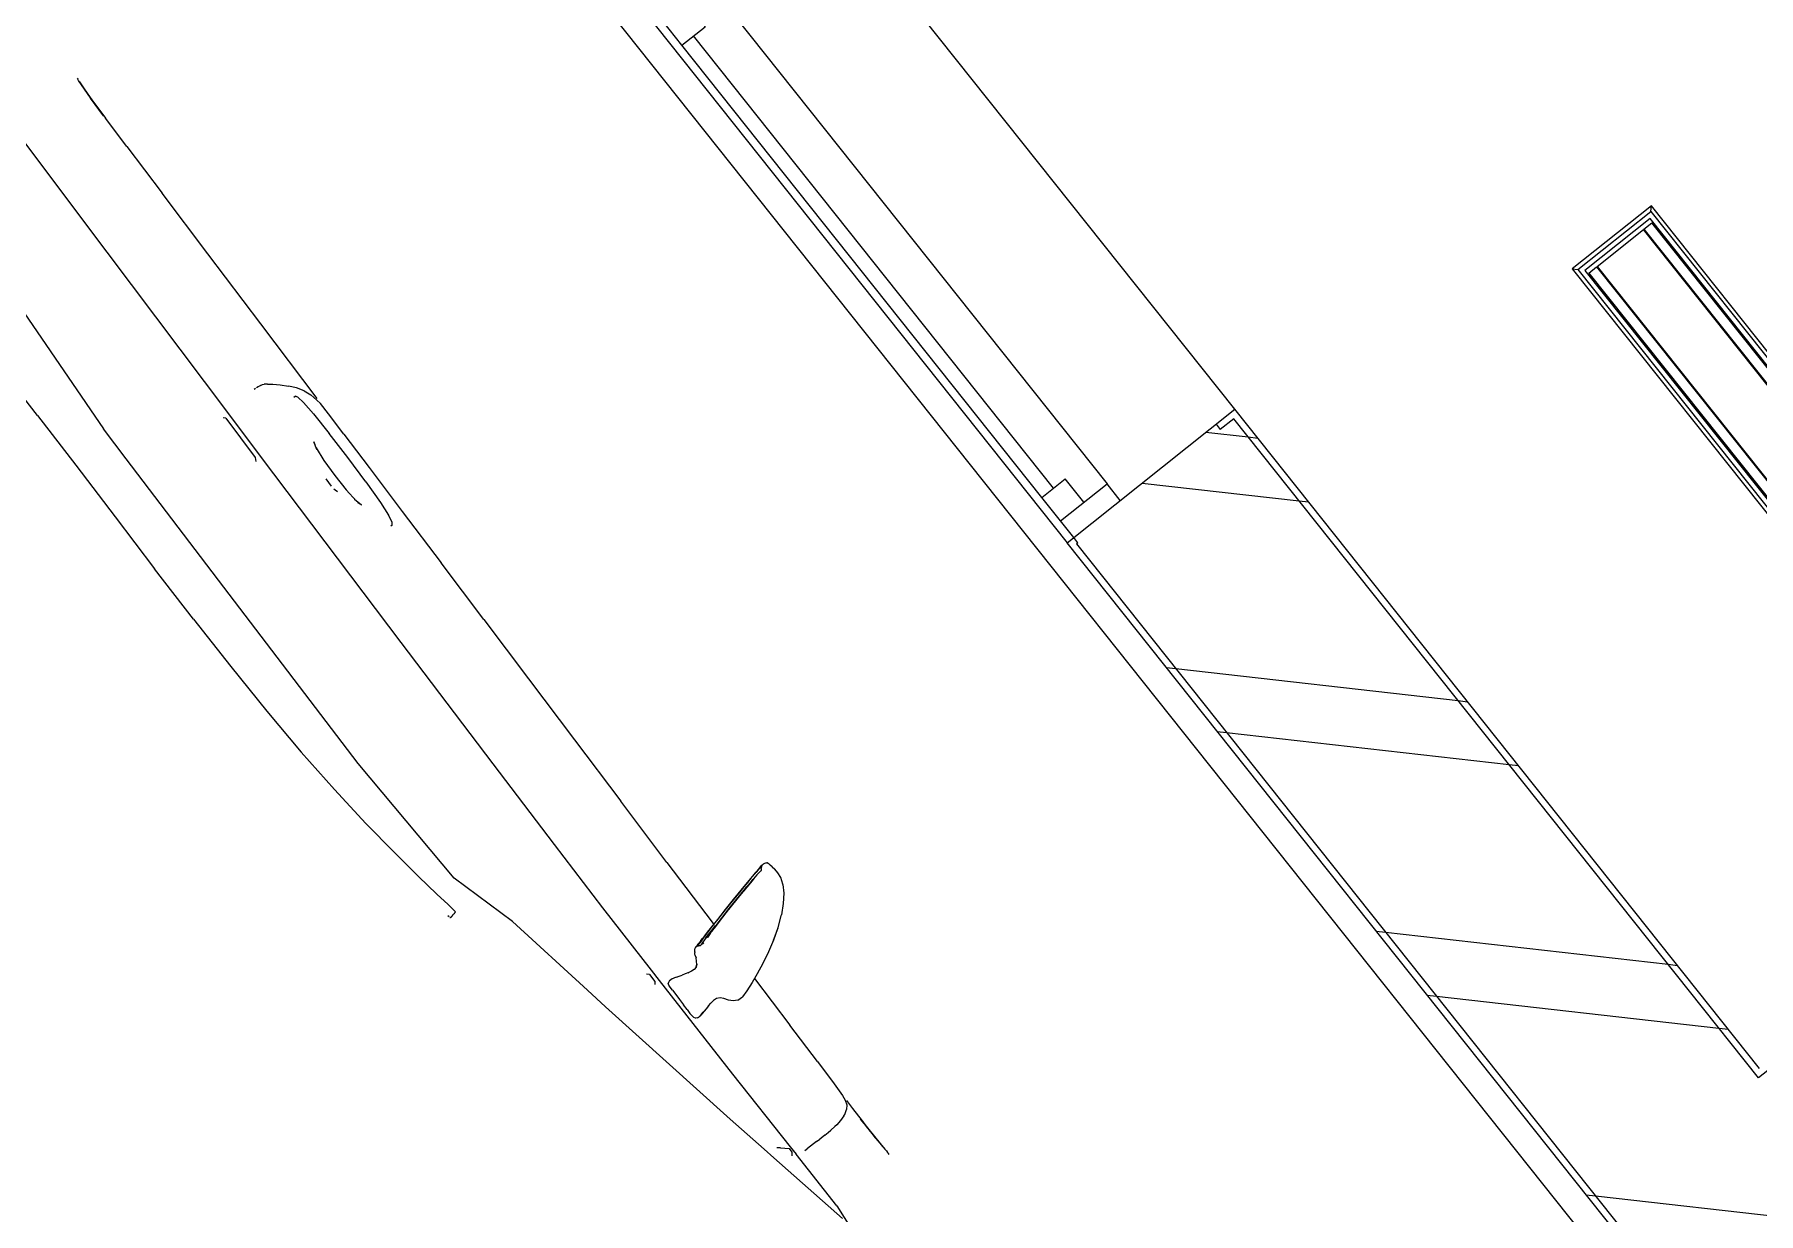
# Model space of a CAD drawing. Header units: millimetres. Extents: x 0 to 57242, y -59538 to 11130.
# Drawn here: x 8741 to 11313, y -5605 to -3845 of the extents above; entities that cross this region are included whole.
import ezdxf

# ---------------------------------------------------------------- set-up
doc = ezdxf.new("R2010")
doc.units = ezdxf.units.MM
for name, color, linetype, lineweight in [('A-FLOR', 192, 'Continuous', 9), ('A-GLAZ', 151, 'Continuous', 9), ('A-WALL', 113, 'Continuous', 9), ('A-WALL-PATT', 111, 'Continuous', 25), ('G-IMPT', 8, 'Continuous', 9), ('I-FURN', 30, 'Continuous', 9)]:
    doc.layers.add(name, color=color, linetype=linetype, lineweight=lineweight)
pattern_1 = [(173.519, (12834.62, -7297.22), (-40.138, -353.327), []), (173.519, (12536.53, -7534.5), (-40.138, -353.327), [])]

# ---------------------------------------------------------------- blocks, each defined once
blk = doc.blocks.new('M_Window-Single-Hung - 1015 x 1500mm-351371-Level 0')
at = {"layer": 'A-GLAZ', "lineweight": 18}
for p, q in [((-507.5, 160), (-507.5, -160)), ((507.5, -160), (507.5, 160)), ((-507.5, 147.3), (-431.3, 147.3)), ((-475.75, 147.3), (-475.75, 58.4)), ((-431.3, 147.3), (-431.3, 102.85)), ((431.3, 147.3), (507.5, 147.3)), ((431.3, 147.3), (431.3, 102.85)), ((475.75, 147.3), (475.75, 58.4)), ((-431.3, 125.075), (431.3, 125.075)), ((-475.75, 102.85), (-431.3, 102.85)), ((475.75, 102.85), (431.3, 102.85)), ((-507.5, 58.4), (-475.75, 58.4)), ((475.75, 58.4), (507.5, 58.4))]:
    blk.add_line(p, q, dxfattribs=at)
at = {"layer": 'A-GLAZ'}
for p, q in [((507.5, 160), (-507.5, 160)), ((-431.3, 147.3), (431.3, 147.3)), ((475.75, 58.4), (-475.75, 58.4)), ((-507.5, -160), (507.5, -160))]:
    blk.add_line(p, q, dxfattribs=at)
blk = doc.blocks.new('Red Car - Citroen C4_DWG-589463-Level 0')
at = {"layer": 'G-IMPT'}
for p, q in [((25.6, 985.3), (13.7, 975.5)), ((36.7, 992.2), (25.6, 985.3)), ((36.7, 992.2), (37.1, 992.5)), ((37.1, 992.5), (46.7, 995.9)), ((46.7, 995.9), (55, 996.8)), ((55, 996.8), (61.8, 996.3)), ((67.1, 995.2), (61.8, 996.3)), ((67.1, 995.2), (70.8, 994.4)), ((70.8, 994.4), (73.2, 993.9)), ((72.5, 978.1), (72.6, 978.4)), ((72.6, 978.4), (72.8, 978.7)), ((72.6, 976), (72.7, 977.8)), ((72.7, 978.3), (72.8, 978.7)), ((72.7, 978.2), (72.8, 978.6)), ((72.7, 978.3), (72.7, 977.8)), ((73.2, 979.1), (72.8, 978.7)), ((73.2, 979.1), (72.8, 978.7)), ((73.2, 979), (72.8, 978.6)), ((73.2, 993.9), (74.7, 993.6)), ((73.8, 979.7), (73.2, 979.1)), ((73.8, 979.6), (73.2, 979.1)), ((73.8, 979.5), (73.2, 979)), ((74.7, 980.3), (73.8, 979.7)), ((74.7, 980.3), (73.8, 979.7)), ((74.7, 980.3), (73.8, 979.7)), ((74.7, 980.2), (73.8, 979.6)), ((74.7, 980.2), (73.8, 979.5)), ((75.5, 993.4), (74.7, 993.6)), ((74.7, 980.3), (75.8, 981.2)), ((74.7, 980.2), (75.8, 981)), ((74.7, 980.2), (75.8, 981)), ((75.5, 993.4), (76, 993.3)), ((76.9, 977.9), (75.5, 971.8)), ((77, 982.3), (75.8, 981.2)), ((77, 982.1), (75.8, 981)), ((77, 982.1), (75.8, 981)), ((75.8, 981), (75.8, 981)), ((76, 993.3), (76.3, 993.1)), ((76.3, 993.1), (76.6, 992.7)), ((77.3, 979.5), (76.4, 975.5)), ((77, 991.9), (76.6, 992.7)), ((76.9, 977.9), (77.8, 981.7)), ((77, 991.9), (77.6, 990.5)), ((78, 983.6), (77, 982.3)), ((78, 982.5), (77.3, 979.5)), ((77.6, 990.5), (78.2, 988.8)), ((77.8, 981.7), (78.3, 983.8)), ((78.6, 984.9), (77.9, 983.2)), ((77.9, 983.2), (78, 983.4)), ((78.6, 985.1), (78, 983.6)), ((78.6, 984.9), (78, 983.4)), ((78.4, 984.3), (78, 982.5)), ((78.2, 988.8), (78.6, 986.9)), ((78.3, 983.8), (78.5, 984.6)), ((78.6, 985), (78.4, 984.3)), ((78.5, 984.6), (78.6, 984.9)), ((78.6, 985.1), (78.6, 986.9)), ((78.6, 984.9), (78.6, 985.1)), ((78.6, 985.1), (78.6, 985)), ((-10.6, 947.5), (1, 962.2)), ((1, 962.2), (1.8, 963.1)), ((13.7, 975.5), (1.8, 963.1)), ((67.9, 955), (62.1, 930.5)), ((69, 959.5), (64.3, 939.9)), ((69.4, 960.9), (64.5, 940.4)), ((69.4, 961.4), (65.5, 944.8)), ((69, 959.5), (65.5, 944.8)), ((67.9, 955), (65.5, 944.8)), ((65.7, 945.4), (67.9, 955)), ((69.4, 960.9), (66.1, 946.9)), ((67.5, 953.2), (66.1, 946.9)), ((68.8, 958.2), (66.5, 948.6)), ((69.4, 961.4), (67.9, 955)), ((68.8, 958.2), (71.4, 970.1)), ((69.6, 962), (68.8, 958.2)), ((68.8, 958.2), (69.4, 960.9)), ((71.1, 952.5), (69, 943.6)), ((69.4, 960.9), (71.4, 970.1)), ((69.4, 960.9), (70.1, 964.2)), ((69.4, 960.9), (69.7, 962.5)), ((70.5, 965.9), (69.6, 962)), ((70.5, 965.9), (71.9, 972)), ((70.5, 966.3), (71.4, 970.2)), ((70.6, 966.3), (71.4, 970.2)), ((70.8, 951.8), (73.5, 963.2)), ((72.8, 959.4), (71.1, 952.5)), ((72.6, 976), (71.9, 972)), ((74.1, 965.2), (72.8, 959.4)), ((73.5, 963.2), (75.5, 971.8)), ((74.1, 965.2), (75.3, 970.6)), ((76.4, 975.5), (75.3, 970.6)), ((-21.2, 931), (-30.8, 914.2)), ((-21.2, 931), (-10.6, 947.5)), ((-10.6, 947), (-21.2, 931)), ((-10.6, 947), (-21.2, 931)), ((62.1, 930.5), (55.7, 904.9)), ((56.2, 906.7), (66.1, 946.9)), ((56.2, 906.7), (65.5, 944.8)), ((56.2, 906.7), (64.5, 940.4)), ((56.2, 906.7), (62.1, 930.5)), ((63.7, 937.1), (60.2, 922.5)), ((65.5, 944.8), (62.1, 930.5)), ((66.1, 931.9), (62.3, 916.6)), ((63, 919.9), (67.3, 937.4)), ((63.7, 937.1), (65.7, 945.4)), ((64.3, 939.9), (65.5, 944.8)), ((64.5, 940.4), (66.5, 948.6)), ((66.1, 946.9), (64.5, 940.4)), ((64.9, 941.9), (66.1, 946.9)), ((66.5, 948.8), (66.1, 946.9)), ((69, 943.6), (66.1, 931.9)), ((67.3, 937.4), (70.8, 951.8)), ((-30.8, 914.2), (-39.4, 897.3)), ((56.2, 906.7), (49.7, 882.9)), ((51.4, 888.2), (55.4, 903.4)), ((53.6, 883), (58.3, 901.1)), ((55.4, 903.4), (60.2, 922.5)), ((56.2, 906.7), (55.7, 904.9)), ((62.3, 916.6), (58, 899.8)), ((58.3, 901.1), (63, 919.9)), ((-380.4, 876.2), (-378.7, 876.2)), ((-376.6, 876), (-378.7, 876.2)), ((-373.9, 875.9), (-376.6, 876)), ((-370.1, 875.7), (-373.9, 875.9)), ((-344.6, 874.3), (-370.1, 875.7)), ((-344.6, 874.3), (-365, 875.4)), ((-339, 874.2), (-365, 875.4)), ((-332.6, 874.1), (-359.2, 875.1)), ((-339, 874.2), (-359.2, 875.1)), ((-326.2, 873.9), (-353.4, 874.8)), ((-332.6, 874.1), (-353.4, 874.8)), ((-46.7, 881.4), (-52.7, 867.3)), ((-39.4, 897.3), (-46.7, 881.4)), ((46.5, 868.6), (48.2, 875)), ((49.7, 882.9), (46.6, 871.8)), ((47.2, 873.5), (48.5, 878)), ((48.5, 878), (51.4, 888.2)), ((49.5, 867.5), (53.6, 883)), ((53.8, 883.2), (50.2, 869)), ((58, 899.8), (53.8, 883.2)), ((1567.1, 873.8), (1603.3, 874.8)), ((1572.7, 873.9), (1609.1, 875.1)), ((1572.7, 873.9), (1603.3, 874.8)), ((1579.3, 874.1), (1615.2, 875.4)), ((1579.3, 874.1), (1609.1, 875.1)), ((1585.9, 874.2), (1620.6, 875.7)), ((1585.9, 874.2), (1615.2, 875.4)), ((1591.8, 874.3), (1624.6, 875.9)), ((1591.8, 874.3), (1620.6, 875.7)), ((1596.2, 874.4), (1627.4, 876)), ((1596.2, 874.4), (1624.6, 875.9)), ((1627.4, 876), (1629.6, 876.2)), ((1631.4, 876.2), (1629.6, 876.2)), ((-320.6, 873.8), (-348.2, 874.5)), ((-326.2, 873.9), (-348.2, 874.5)), ((-312.9, 873.7), (-336.2, 874)), ((-329.4, 874), (-336.2, 874)), ((-329.4, 874), (-319.4, 873.9)), ((-320.6, 873.8), (-316.5, 873.7)), ((-307, 873.9), (-319.4, 873.9)), ((-316.5, 873.7), (-312.9, 873.7)), ((-292.8, 873.9), (-307, 873.9)), ((-293.8, 856.8), (-296.4, 848.8)), ((-293.8, 856.8), (-292.9, 859.1)), ((-292.9, 859.1), (-288.8, 865.6)), ((-277.9, 873.9), (-292.8, 873.9)), ((-283.2, 870.1), (-288.8, 865.6)), ((-276.1, 872.4), (-283.2, 870.1)), ((-268.3, 873.6), (-276.1, 872.4)), ((-246.9, 873.9), (-268.3, 873.6)), ((-205.4, 873.9), (-246.9, 873.9)), ((-205.4, 873.9), (-137.1, 873.9)), ((-49.8, 873.9), (-137.1, 873.9)), ((-57.9, 853.6), (-60.8, 843)), ((-52.7, 867.3), (-57.9, 853.6)), ((42.2, 852.4), (40.7, 847.2)), ((43.6, 861.7), (41.4, 854.8)), ((41.4, 854.8), (42.9, 859.3)), ((44.7, 861.6), (42.2, 852.9)), ((42.2, 852.4), (43.1, 855.7)), ((42.4, 844.2), (44, 849.1)), ((42.9, 859.3), (44.7, 865)), ((43.1, 855.7), (46.5, 868.6)), ((43.8, 858.4), (43.3, 856.7)), ((43.8, 858.4), (43.3, 856.5)), ((43.8, 858.4), (43.3, 856.6)), ((43.4, 856.8), (46.5, 868.6)), ((44.7, 861.6), (43.4, 856.8)), ((43.6, 861.7), (46.6, 871.8)), ((44, 849.1), (46.3, 856.5)), ((45.9, 852.3), (44.6, 847.7)), ((47.2, 873.5), (44.7, 865)), ((44.7, 861.6), (45.5, 864.9)), ((44.7, 861.6), (45.5, 864.9)), ((47.6, 859.1), (45.9, 852.3)), ((46.1, 866.9), (46.5, 868.6)), ((46.3, 856.5), (49.5, 867.5)), ((50.2, 869), (47.6, 859.1)), ((55.2, 873.9), (51.2, 873.9)), ((167.1, 873.9), (55.2, 873.9)), ((167.1, 873.9), (281.4, 873.9)), ((396.4, 873.9), (281.4, 873.9)), ((510.1, 873.9), (396.4, 873.9)), ((620.9, 873.9), (510.1, 873.9)), ((620.9, 873.9), (726.9, 873.9)), ((823.3, 873.9), (726.9, 873.9)), ((815.9, 849.9), (819.6, 852.3)), ((815.9, 849.9), (815.9, 847.4)), ((819.6, 852.3), (830.9, 854.4)), ((905.1, 873.9), (823.3, 873.9)), ((853.4, 856), (830.9, 854.4)), ((891.1, 857), (853.4, 856)), ((891.1, 857), (936.2, 857.4)), ((967.5, 873.9), (905.1, 873.9)), ((936.2, 857.4), (981.4, 857.1)), ((967.5, 873.9), (1005.5, 873.9)), ((1019, 856.1), (981.4, 857.1)), ((1005.5, 873.9), (1025.1, 873.6)), ((1019, 856.1), (1041.6, 854.5)), ((1025.1, 873.6), (1032.4, 872.4)), ((1044.2, 870.1), (1032.4, 872.4)), ((1034.1, 873.9), (1173.7, 873.9)), ((1041.6, 854.5), (1052.8, 852.4)), ((1055.1, 865.6), (1044.2, 870.1)), ((1052.8, 852.4), (1056.6, 850)), ((1055.1, 865.6), (1065.2, 859.1)), ((1056.6, 847.5), (1056.6, 850)), ((1065.2, 859.1), (1074.8, 851.1)), ((1083.5, 842.5), (1074.8, 851.1)), ((1173.7, 873.9), (1304.6, 873.9)), ((1304.6, 873.9), (1418.1, 873.9)), ((1505.5, 874), (1418.1, 873.9)), ((1505.5, 874), (1558.1, 874)), ((1585, 874.1), (1558.1, 874)), ((1563.2, 873.7), (1595.4, 874.3)), ((1567.1, 873.8), (1563.2, 873.7)), ((1595.4, 874.3), (1585, 874.1)), ((-299.4, 823.2), (-299.2, 828.2)), ((-298.5, 836.3), (-299.2, 828.2)), ((-297.9, 840.2), (-298.5, 836.3)), ((-296.4, 848.8), (-297.9, 840.2)), ((-60.9, 834.4), (-60.8, 843)), ((-60.9, 834.4), (-57.4, 828.1)), ((-57.4, 828.1), (-52, 823.3)), ((-52, 823.3), (-46.3, 819.3)), ((30.9, 824.1), (27.1, 822.6)), ((30.9, 824.1), (33.1, 825)), ((33.1, 825), (34.3, 825.6)), ((33.1, 825), (34.3, 825.6)), ((33.1, 825), (34.3, 825.5)), ((34.3, 825.5), (35, 826)), ((35.7, 826.6), (35, 826)), ((35.7, 826.6), (36.9, 827.5)), ((36.9, 827.5), (38.2, 828.8)), ((38.1, 845.5), (38.1, 845.1)), ((38.1, 843.9), (38.1, 845.1)), ((38.3, 842.8), (38.1, 843.9)), ((38.2, 840.2), (38.1, 839.7)), ((38.2, 839.2), (38.1, 839.7)), ((38.2, 840.2), (38.4, 840.5)), ((38.5, 838.5), (38.2, 839.2)), ((38.2, 828.8), (39.4, 830.3)), ((38.4, 841.9), (38.3, 842.8)), ((38.4, 841.9), (38.3, 840.8)), ((38.4, 841.3), (38.3, 840.8)), ((38.4, 840.5), (39.2, 842.4)), ((39, 837.6), (38.5, 838.5)), ((39, 837.6), (39.6, 836.4)), ((40.5, 846.5), (39.2, 842.4)), ((40.3, 831.8), (39.4, 830.3)), ((40.2, 835), (39.6, 836.4)), ((40.4, 833.4), (40.2, 835)), ((40.3, 831.9), (40.4, 833.4)), ((40.3, 831.9), (40.4, 832.7)), ((40.5, 832.6), (40.3, 831.8)), ((40.4, 832.7), (40.5, 833.8)), ((40.5, 846.5), (40.7, 847.2)), ((41, 834.5), (40.5, 832.6)), ((40.5, 833.8), (40.6, 834.3)), ((40.6, 836.6), (40.9, 838.5)), ((40.6, 836.6), (40.6, 838)), ((40.6, 838), (40.6, 836.6)), ((40.7, 835.4), (40.6, 836.6)), ((40.6, 834.3), (40.7, 835.4)), ((41.4, 841.1), (40.9, 838.5)), ((41.8, 837.3), (41, 834.5)), ((41.4, 841.1), (42.4, 844.2)), ((42.7, 840.6), (41.8, 837.3)), ((43.7, 844.2), (42.7, 840.6)), ((43.7, 844.2), (44.6, 847.7)), ((880.6, 828.2), (867.5, 831.4)), ((871.4, 829.9), (867.5, 831.4)), ((871.4, 829.9), (873.4, 829)), ((880.6, 828.2), (876.2, 828.8)), ((876.2, 828.8), (899.2, 826.6)), ((926.7, 825.9), (899.2, 826.6)), ((954, 826.4), (926.7, 825.9)), ((976.3, 828.4), (954, 826.4)), ((973.5, 828), (985.6, 831.2)), ((976.3, 828.4), (973.5, 828)), ((985.6, 831.2), (981.5, 829.9)), ((1090.7, 834.3), (1083.5, 842.5)), ((1096, 827.8), (1090.7, 834.3)), ((1096, 827.8), (1098.8, 823.9)), ((1099.7, 821.6), (1098.8, 823.9)), ((-299.7, 812.8), (-299.8, 807.1)), ((-299.8, 801.3), (-299.8, 807.1)), ((-299.8, 801.3), (-299.8, 795.6)), ((-299.6, 816.7), (-299.7, 812.8)), ((-299.6, 816.7), (-299.4, 823.2)), ((-46.3, 819.3), (-42, 815.4)), ((-42, 815.4), (-39.8, 810.6)), ((-41.2, 794.2), (-40, 799.7)), ((-39.3, 805.2), (-40, 799.7)), ((-39.8, 810.6), (-39.3, 805.2)), ((16.2, 814.7), (15.1, 810.3)), ((15.1, 810.3), (15.4, 805.1)), ((15.4, 805.1), (16.6, 799.7)), ((19.1, 818.2), (15.9, 814.6)), ((18.8, 817.8), (15.9, 814.6)), ((16.2, 814.7), (19.1, 818.2)), ((16.6, 799.7), (16.3, 800.7)), ((16.3, 800.7), (17.9, 795.5)), ((18.8, 817.8), (22.7, 820.4)), ((22.7, 820.4), (27.1, 822.6)), ((909.2, 813.6), (904.9, 814.7)), ((911.6, 813), (909.2, 813.6)), ((924, 812.1), (917.2, 812.3)), ((930.7, 812.3), (924, 812.1)), ((1100.5, 818.6), (1099.7, 821.6)), ((1100.5, 818.6), (1101.1, 814.7)), ((1101.1, 814.7), (1101.2, 811.4)), ((1101.3, 809.8), (1101.4, 807.4)), ((-299.8, 795.6), (-299.8, 790)), ((-299.8, 790), (-299.8, 784.6)), ((-299.8, 779.2), (-299.8, 784.6)), ((-45.8, 774.5), (-45.9, 772.9)), ((-45.6, 770.4), (-45.9, 772.9)), ((-45.8, 774.5), (-45.3, 777)), ((-44, 782.2), (-45.3, 776.8)), ((-45.3, 776.8), (-44.5, 780.1)), ((-44.7, 779.1), (-45.3, 777)), ((-44.7, 779.1), (-44, 782.2)), ((-43.5, 784.2), (-44.5, 780.1)), ((-42.4, 789), (-43.5, 784.2)), ((-41.2, 794.2), (-42.4, 789)), ((17.9, 795.5), (19.3, 790.6)), ((20.7, 786.2), (19.3, 790.6)), ((21.8, 782.2), (20.7, 786.2)), ((21.8, 782.2), (22.7, 779.1)), ((22.7, 779.1), (23.3, 777)), ((23.3, 777), (23.6, 775.5)), ((23.8, 772.9), (23.5, 770.4)), ((23.6, 775.5), (23.8, 772.9)), ((-394.6, 767.5), (-435.7, 764.2)), ((-280.7, 735.5), (-414.9, 762.7)), ((-394.6, 767.5), (-296.7, 765.3)), ((-282.7, 764.9), (-296.7, 765.3)), ((-290.5, 762.2), (-294.9, 758.9)), ((-283.4, 762.2), (-290.5, 762.2)), ((-274.8, 752.4), (-283.4, 762.2)), ((-143.9, 761.8), (-282.7, 764.9)), ((-274.8, 752.4), (-271.5, 748.2)), ((33.3, 758.5), (-143.9, 761.8)), ((-45.6, 770.4), (-44.2, 768.2)), ((-44.2, 768.2), (-43.9, 767.7)), ((-43.9, 767.7), (-41.8, 766.4)), ((-38.4, 765.7), (-41.8, 766.4)), ((-33.3, 765.5), (-38.4, 765.7)), ((-26.4, 765.5), (-33.3, 765.5)), ((-26.4, 765.5), (-17.5, 765.5)), ((-7.7, 765.5), (-17.5, 765.5)), ((1.9, 765.5), (-7.7, 765.5)), ((10.1, 765.5), (1.9, 765.5)), ((10.1, 765.5), (15.8, 765.5)), ((15.8, 765.5), (19.5, 765.7)), ((19.5, 765.7), (21.7, 766.4)), ((22.7, 767.7), (21.7, 766.4)), ((23.4, 769.7), (22.7, 767.7)), ((23.5, 770.4), (23.4, 769.7)), ((36.3, 752.4), (32.4, 749.7)), ((53.2, 758.2), (33.3, 758.5)), ((49.2, 752.2), (36.3, 752.4)), ((49.2, 752.2), (52.3, 749.2)), ((170.8, 756.1), (53.2, 758.2)), ((289.9, 755.6), (170.8, 756.1)), ((440.9, 755.1), (289.9, 755.6)), ((668.3, 754.3), (440.9, 755.1)), ((1014.2, 754.7), (668.3, 754.3)), ((1095.3, 754.8), (1014.2, 754.7)), ((1019.3, 747.4), (1014.3, 744.7)), ((1092.8, 747.5), (1019.3, 747.4)), ((1092.8, 747.5), (1095.4, 744.8)), ((1397.3, 755.3), (1095.3, 754.8)), ((1707.1, 755.9), (1397.3, 755.3)), ((-280.7, 735.5), (-261.7, 731.7)), ((-195.6, 718.3), (-261.7, 731.7)), ((-195.6, 718.3), (50.3, 671)), ((50.3, 671), (86.3, 664.1)), ((235.3, 636.7), (86.3, 664.1)), ((235.3, 636.7), (339.4, 606.2)), ((339.4, 606.2), (562.4, 594.7)), ((562.4, 594.7), (893.4, 593.3)), ((893.4, 593.3), (1133.7, 592.5)), ((1133.7, 592.5), (1190, 592.3)), ((1495.4, 606.3), (1190, 592.3)), ((296.2, 568.3), (296, 567.4)), ((296, 566.6), (296, 567.4)), ((296, 566.6), (296.1, 566.1)), ((296.7, 565.8), (296.1, 566.1)), ((296.3, 569.2), (296.2, 568.3)), ((296.7, 565.8), (296.2, 566.4)), ((296.2, 566.4), (296.3, 566.1)), ((296.4, 569.6), (296.3, 569.2)), ((296.3, 568.8), (296.5, 569.6)), ((296.3, 568.8), (296.5, 569.3)), ((296.7, 565.8), (296.3, 566.1)), ((296.3, 566.1), (296.5, 566)), ((296.6, 570.3), (296.4, 569.6)), ((296.5, 569.3), (296.7, 570)), ((296.5, 569.6), (296.7, 570)), ((296.6, 570.5), (296.9, 571.8)), ((296.6, 570.5), (296.8, 571.4)), ((296.6, 570.3), (296.8, 571.4)), ((296.9, 571.8), (297.2, 573.1)), ((297.4, 574.1), (297.2, 573.1)), ((297.6, 575.2), (297.4, 574.1)), ((297.6, 575.2), (297.8, 575.9)), ((298, 576.6), (297.8, 575.9)), ((298, 576.6), (298.1, 576.9)), ((298.1, 576.9), (298.3, 577.4)), ((302.3, 576.9), (298.3, 577.4)), ((313.7, 575.2), (302.3, 576.9)), ((336.2, 571.5), (313.7, 575.2)), ((373.7, 565.5), (336.2, 571.5)), ((298.3, 565.4), (300.4, 565)), ((373.7, 565.5), (423.8, 558.1)), ((484.2, 550.3), (423.8, 558.1)), ((484.2, 550.3), (552.8, 543.1)), ((552.8, 543.1), (627.2, 537.5)), ((707.1, 533.3), (627.2, 537.5)), ((792.4, 530.4), (707.1, 533.3)), ((882.6, 528.5), (792.4, 530.4)), ((882.6, 528.5), (977.5, 527.6)), ((1074.6, 527.2), (977.5, 527.6)), ((1171.4, 526.8), (1074.6, 527.2)), ((1265.3, 526.1), (1171.4, 526.8)), ((1265.3, 526.1), (1353.9, 524.5))]:
    blk.add_line(p, q, dxfattribs=at)
blk = doc.blocks.new('Red Car - Red Car-590027-Level 0')
at = {"extrusion": (0, 0, -1), "zscale": -1, "rotation": 180}
blk.add_blockref('Red Car - Citroen C4_DWG-589463-Level 0', (673.4, 0), dxfattribs=at)
blk = doc.blocks.new('Rockworth_ConferenceTable_Platform_120x325 - 81-ZZ-A033762_Cherry Cappuccino-1042992-Level 0')
at = {"layer": 'I-FURN'}
for p, q in [((1624.1, 600), (-1615.8, 600)), ((-1108.6, 69.6), (-1114.5, 75.5)), ((-1114.5, 75.5), (-1114.5, -75.5)), ((-501.5, 75.5), (-1114.5, 75.5)), ((-1108.6, -69.6), (-1108.6, 69.6)), ((-1108.6, 69.6), (-507.4, 69.6)), ((-514.9, 62.1), (-1101.1, 62.1)), ((-1101.1, 62.1), (-1101.1, -62.1)), ((-1094.4, 45.1), (-1094.4, 60.1)), ((-528.3, 60.1), (-1094.4, 60.1)), ((-528.3, 60.1), (-528.3, 45.1)), ((-514.9, -62.1), (-514.9, 62.1)), ((-507.4, 69.6), (-501.5, 75.5)), ((-507.4, 69.6), (-507.4, -69.6)), ((-501.5, -75.5), (-501.5, 75.5)), ((522.4, 69.6), (516.5, 75.5)), ((516.5, 75.5), (516.5, -75.5)), ((1129.5, 75.5), (516.5, 75.5)), ((522.4, -69.6), (522.4, 69.6)), ((522.4, 69.6), (1123.6, 69.6)), ((1116.1, 62.1), (529.9, 62.1)), ((529.9, 62.1), (529.9, -62.1)), ((536.6, 45.1), (536.6, 60.1)), ((1102.7, 60.1), (536.6, 60.1)), ((1102.7, 60.1), (1102.7, 45.1)), ((1116.1, -62.1), (1116.1, 62.1)), ((1123.6, 69.6), (1129.5, 75.5)), ((1123.6, 69.6), (1123.6, -69.6)), ((1129.5, -75.5), (1129.5, 75.5)), ((-1094.4, 45.1), (-528.3, 45.1)), ((-1094.4, -44.1), (-1094.4, 44.1)), ((-528.3, 44.1), (-1094.4, 44.1)), ((-528.3, 44.1), (-528.3, -44.1)), ((536.6, 45.1), (1102.7, 45.1)), ((536.6, -44.1), (536.6, 44.1)), ((1102.7, 44.1), (536.6, 44.1)), ((1102.7, 44.1), (1102.7, -44.1)), ((-1094.4, -44.1), (-528.3, -44.1)), ((-1094.4, -60.1), (-1094.4, -45.1)), ((-1094.4, -45.1), (-528.3, -45.1)), ((-528.3, -45.1), (-528.3, -60.1)), ((536.6, -44.1), (1102.7, -44.1)), ((536.6, -60.1), (536.6, -45.1)), ((536.6, -45.1), (1102.7, -45.1)), ((1102.7, -45.1), (1102.7, -60.1)), ((-1114.5, -75.5), (-1108.6, -69.6)), ((-1114.5, -75.5), (-501.5, -75.5)), ((-1108.6, -69.6), (-507.4, -69.6)), ((-1101.1, -62.1), (-514.9, -62.1)), ((-1094.4, -60.1), (-528.3, -60.1)), ((-507.4, -69.6), (-501.5, -75.5)), ((516.5, -75.5), (522.4, -69.6)), ((516.5, -75.5), (1129.5, -75.5)), ((522.4, -69.6), (1123.6, -69.6)), ((529.9, -62.1), (1116.1, -62.1)), ((536.6, -60.1), (1102.7, -60.1)), ((1123.6, -69.6), (1129.5, -75.5))]:
    blk.add_line(p, q, dxfattribs=at)

msp = doc.modelspace()

# ---------------------------------------------------------------- hatches: boundary and pattern name
at = {"layer": 'A-WALL-PATT', "lineweight": 9}
h = msp.add_hatch(dxfattribs=at)
h.set_pattern_fill('FP_1', color=256, angle=45, style=0, pattern_type=2)
h.set_pattern_definition(pattern_1)
h.paths.add_polyline_path([(16322.5, -12176.9), (16557.2, -11990), (13225.4, -7804.2), (12990.7, -7991), (16321.9, -12176)])
h.paths.add_polyline_path([(12417.7, -7271.2), (12652.4, -7084.4), (10530.3, -4418.4), (10510.2, -4434.4), (10504, -4426.5), (10291.5, -4595.7), (10297.6, -4603.6), (10295.6, -4605.2), (12416.1, -7269.2)])
h.paths.add_polyline_path([(9659.4, -3801.5), (9871.9, -3632.4), (9865.6, -3624.6), (9885.7, -3608.6), (9096.4, -2616.9), (8861.6, -2803.7), (9651, -3795.4), (9653.1, -3793.7)])
h = msp.add_hatch(dxfattribs=at)
h.set_pattern_fill('FP_1', color=256, angle=45, style=0, pattern_type=2)
h.set_pattern_definition(pattern_1)
h.paths.add_polyline_path([(16264.8, -12120.4), (16272.7, -12114.2), (13775.4, -8976.8), (13767.5, -8983.1), (16258.6, -12112.6)])
h.paths.add_polyline_path([(13574.5, -8740.5), (13582.3, -8734.3), (12990.7, -7991), (13108, -7897.6), (13101.8, -7889.8), (12976.6, -7989.4), (13366.1, -8478.8)])
h.paths.add_polyline_path([(12416.1, -7285.3), (12541.3, -7185.6), (12535.1, -7177.8), (12417.7, -7271.2), (12012.9, -6762.7), (12005.1, -6768.9), (12412.1, -7280.2)])
h.paths.add_polyline_path([(11812, -6526.3), (11819.8, -6520.1), (10295.6, -4605.2), (10297.7, -4603.5), (10291.5, -4595.7), (10281.5, -4603.6), (11805.8, -6518.5)])
h.paths.add_polyline_path([(9649.4, -3809.5), (9659.4, -3801.5), (9653.1, -3793.7), (9651, -3795.4), (8855.4, -2795.9), (8847.6, -2802.1), (9332.5, -3411.3)])
h = msp.add_hatch(dxfattribs=at)
h.set_pattern_fill('FP_1', color=256, angle=45, style=0, pattern_type=2)
h.set_pattern_definition(pattern_1)
h.paths.add_polyline_path([(16370.4, -11755.3), (16378.2, -11749.1), (14622, -9542.7), (14614.2, -9548.9), (16321.9, -11694.3)])
h.paths.add_polyline_path([(14564.3, -9486.3), (14572.2, -9480.1), (13812.4, -8525.6), (13804.6, -8531.8), (14266.6, -9112.2)])
h.paths.add_polyline_path([(13754.7, -8469.2), (13762.6, -8463), (13227, -7790.1), (13101.8, -7889.8), (13108, -7897.6), (13225.4, -7804.2), (13258.1, -7845.3)])
h.paths.add_polyline_path([(12541.3, -7185.6), (12666.5, -7086), (11371.1, -5458.6), (11363.3, -5464.8), (12652.4, -7084.4), (12535.1, -7177.8)])
h.paths.add_polyline_path([(11313.4, -5402.2), (11321.3, -5396), (10531.9, -4404.3), (10504, -4426.5), (10510.2, -4434.4), (10530.3, -4418.4), (11241.3, -5311.6)])
h.paths.add_polyline_path([(9871.9, -3632.4), (9899.8, -3610.2), (9291, -2845.4), (9283.2, -2851.6), (9885.7, -3608.6), (9865.6, -3624.6)])

# ---------------------------------------------------------------- linework, layer by layer
at = {"layer": 'A-FLOR'}
msp.add_line((11774.5, -6543.4), (7228.2, -831.9), dxfattribs=at)
at = {"layer": 'A-WALL'}
for p, q in [((13730.9, -3477.9), (11313.4, -5402.2)), ((10530.3, -4418.4), (10510.2, -4434.4)), ((11313.4, -5402.2), (10530.3, -4418.4)), ((10504, -4426.5), (10510.2, -4434.4)), ((10297.7, -4603.5), (10291.5, -4595.7)), ((10297.7, -4603.5), (10295.6, -4605.2)), ((10295.6, -4605.2), (11819.8, -6520.1))]:
    msp.add_line(p, q, dxfattribs=at)
at = {"layer": 'A-WALL', "lineweight": 25}
for p, q in [((11315, -5388.2), (10531.9, -4404.3)), ((10281.5, -4603.6), (11805.8, -6518.5))]:
    msp.add_line(p, q, dxfattribs=at)

# ---------------------------------------------------------------- block references
at = {"layer": 'A-GLAZ', "rotation": 128.5192572358332}
msp.add_blockref('M_Window-Single-Hung - 1015 x 1500mm-351371-Level 0', (10090.7, -4106.9), dxfattribs=at)
at = {"layer": 'G-IMPT', "rotation": 127.0385144716662}
msp.add_blockref('Red Car - Red Car-590027-Level 0', (8682.1, -5202.8), dxfattribs=at)
at = {"layer": 'I-FURN', "rotation": 308.5192572358332}
msp.add_blockref('Rockworth_ConferenceTable_Platform_120x325 - 81-ZZ-A033762_Cherry Cappuccino-1042992-Level 0', (10773, -3743.8), dxfattribs=at)

doc.saveas('drawing.dxf')
